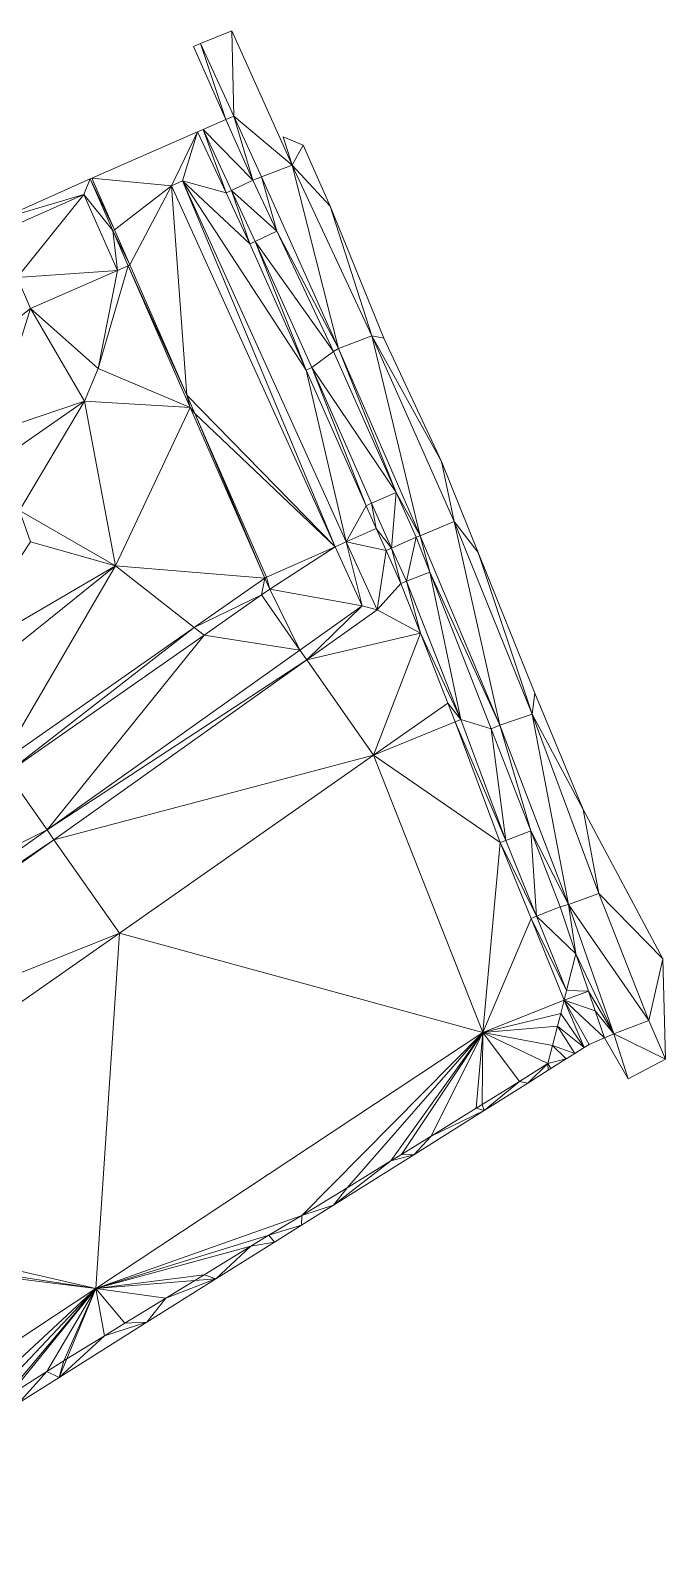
# Model space of a CAD drawing. Header units: metres. Extents: x 1938120 to 1938346, y 5235956 to 5236088.
# Drawn here: x 1938292.6 to 1938345.7, y 5235960.3 to 5236088.5 of the extents above; entities that cross this region are included whole.
import ezdxf

# ---------------------------------------------------------------- set-up
doc = ezdxf.new("R2010")
doc.units = ezdxf.units.M
doc.layers.add('Triangles plates-formes', color=7, linetype='Continuous', lineweight=0, true_color=0x969696)

msp = doc.modelspace()

# ---------------------------------------------------------------- linework, layer by layer
at = {"layer": 'Triangles plates-formes'}
for points in [[(1938309.42, 5236088.48, 479.26), (1938309.58, 5236081.34, 479.21), (1938306.81, 5236087.4, 479.17)], [(1938309.42, 5236088.48, 479.26), (1938314.47, 5236077.23, 479.32), (1938309.58, 5236081.34, 479.21)], [(1938308.92, 5236081.06, 478.85), (1938306.21, 5236087.16, 478.76), (1938306.81, 5236087.4, 479.17)], [(1938308.92, 5236081.06, 478.85), (1938306.81, 5236087.4, 479.17), (1938309.58, 5236081.34, 479.21)], [(1938307.02, 5236080.22, 478.65), (1938308.92, 5236081.06, 478.65), (1938311.18, 5236075.97, 478.73)], [(1938309.58, 5236081.34, 479.21), (1938311.18, 5236075.97, 478.93), (1938308.92, 5236081.06, 478.85)], [(1938314.47, 5236077.23, 479.32), (1938311.9, 5236076.26, 479.24), (1938309.58, 5236081.34, 479.21)], [(1938311.9, 5236076.26, 479.24), (1938311.18, 5236075.97, 478.93), (1938309.58, 5236081.34, 479.21)], [(1938304.37, 5236075.51, 480.55), (1938297.7, 5236076.14, 476.69), (1938306.56, 5236080.02, 478.65)], [(1938304.37, 5236075.51, 480.55), (1938306.56, 5236080.02, 478.65), (1938305.28, 5236075.93, 480.55)], [(1938306.56, 5236080.02, 478.65), (1938308.94, 5236074.91, 478.73), (1938305.28, 5236075.93, 480.55)], [(1938307.02, 5236080.22, 478.65), (1938308.94, 5236074.91, 478.73), (1938306.56, 5236080.02, 478.65)], [(1938308.94, 5236074.91, 478.73), (1938307.02, 5236080.22, 478.65), (1938309.39, 5236075.12, 478.73)], [(1938309.39, 5236075.12, 478.73), (1938307.02, 5236080.22, 478.65), (1938311.18, 5236075.97, 478.73)], [(1938315.38, 5236078.91, 479.37), (1938314.47, 5236077.23, 479.32), (1938313.72, 5236079.61, 479.42)], [(1938317.65, 5236073.81, 479.21), (1938314.47, 5236077.23, 479.32), (1938315.38, 5236078.91, 479.37)], [(1938318.35, 5236061.88, 479.14), (1938311.9, 5236076.26, 479.24), (1938314.47, 5236077.23, 479.32)], [(1938321.13, 5236062.94, 479.3), (1938318.35, 5236061.88, 479.14), (1938314.47, 5236077.23, 479.32)], [(1938317.65, 5236073.81, 479.21), (1938321.13, 5236062.94, 479.3), (1938314.47, 5236077.23, 479.32)], [(1938297.56, 5236076.08, 475.65), (1938297.05, 5236074.77, 475.64), (1938289.95, 5236072.68, 475.36)], [(1938297.05, 5236074.77, 475.64), (1938297.56, 5236076.08, 475.65), (1938299.45, 5236071.76, 475.57)], [(1938299.59, 5236071.83, 476.81), (1938297.56, 5236076.08, 476.89), (1938297.7, 5236076.14, 476.89)], [(1938299.45, 5236071.76, 476.81), (1938297.56, 5236076.08, 476.89), (1938299.59, 5236071.83, 476.81)], [(1938304.37, 5236075.51, 480.55), (1938299.59, 5236071.83, 476.61), (1938297.7, 5236076.14, 476.69)], [(1938318.07, 5236045.31, 480.45), (1938304.37, 5236075.51, 480.55), (1938305.28, 5236075.93, 480.55)], [(1938305.28, 5236075.93, 480.55), (1938318.98, 5236045.72, 480.45), (1938318.07, 5236045.31, 480.45)], [(1938315.65, 5236060.09, 478.68), (1938318.98, 5236045.72, 480.45), (1938305.28, 5236075.93, 480.55)], [(1938310.92, 5236070.65, 478.72), (1938315.65, 5236060.09, 478.68), (1938305.28, 5236075.93, 480.55)], [(1938305.28, 5236075.93, 480.55), (1938308.94, 5236074.91, 478.73), (1938310.92, 5236070.65, 478.72)], [(1938311.18, 5236075.97, 478.73), (1938313.19, 5236071.71, 478.72), (1938309.39, 5236075.12, 478.73)], [(1938311.9, 5236076.26, 479.24), (1938313.19, 5236071.71, 478.92), (1938311.18, 5236075.97, 478.93)], [(1938311.9, 5236076.26, 479.24), (1938318.35, 5236061.88, 479.14), (1938313.19, 5236071.71, 478.92)], [(1938289.81, 5236071.58, 475.7), (1938297.05, 5236074.77, 475.7), (1938291.45, 5236067.83, 475.7)], [(1938289.81, 5236071.58, 475.38), (1938289.95, 5236072.68, 475.36), (1938297.05, 5236074.77, 475.64)], [(1938297.05, 5236074.77, 475.7), (1938299.84, 5236068.42, 475.7), (1938291.45, 5236067.83, 475.7)], [(1938297.05, 5236074.77, 475.64), (1938299.45, 5236071.76, 475.57), (1938299.84, 5236068.42, 475.5)], [(1938299.59, 5236071.83, 476.61), (1938304.37, 5236075.51, 480.55), (1938300.88, 5236068.88, 476.55)], [(1938305.65, 5236057.98, 476.43), (1938300.88, 5236068.88, 476.55), (1938304.37, 5236075.51, 480.55)], [(1938304.37, 5236075.51, 480.55), (1938318.07, 5236045.31, 480.45), (1938305.65, 5236057.98, 476.43)], [(1938309.39, 5236075.12, 478.73), (1938310.92, 5236070.65, 478.72), (1938308.94, 5236074.91, 478.73)], [(1938309.39, 5236075.12, 478.73), (1938311.38, 5236070.84, 478.72), (1938310.92, 5236070.65, 478.72)], [(1938309.39, 5236075.12, 478.73), (1938313.19, 5236071.71, 478.72), (1938311.38, 5236070.84, 478.72)], [(1938322.15, 5236062.75, 478.89), (1938321.13, 5236062.94, 479.3), (1938317.65, 5236073.81, 479.21)], [(1938299.45, 5236071.76, 476.81), (1938299.59, 5236071.83, 476.81), (1938300.88, 5236068.88, 476.75)], [(1938300.74, 5236068.82, 475.51), (1938299.84, 5236068.42, 475.5), (1938299.45, 5236071.76, 475.57)], [(1938300.88, 5236068.88, 476.75), (1938300.74, 5236068.82, 476.75), (1938299.45, 5236071.76, 476.81)], [(1938315.65, 5236060.09, 478.68), (1938310.92, 5236070.65, 478.72), (1938311.38, 5236070.84, 478.72)], [(1938313.19, 5236071.71, 478.72), (1938317.93, 5236061.64, 478.7), (1938311.38, 5236070.84, 478.72)], [(1938315.65, 5236060.09, 478.68), (1938311.38, 5236070.84, 478.72), (1938316.11, 5236060.29, 478.68)], [(1938311.38, 5236070.84, 478.72), (1938317.93, 5236061.64, 478.7), (1938316.11, 5236060.29, 478.68)], [(1938313.19, 5236071.71, 478.92), (1938318.35, 5236061.88, 479.14), (1938317.93, 5236061.64, 478.9)], [(1938292.58, 5236065.25, 475.7), (1938291.45, 5236067.83, 475.7), (1938299.84, 5236068.42, 475.7)], [(1938292.58, 5236065.25, 475.38), (1938299.84, 5236068.42, 475.5), (1938298.24, 5236060.23, 475.35)], [(1938300.74, 5236068.82, 475.51), (1938298.24, 5236060.23, 475.35), (1938299.84, 5236068.42, 475.5)], [(1938300.74, 5236068.82, 475.51), (1938305.93, 5236056.96, 475.38), (1938298.24, 5236060.23, 475.35)], [(1938305.65, 5236057.98, 476.63), (1938300.74, 5236068.82, 476.75), (1938300.88, 5236068.88, 476.75)], [(1938305.65, 5236057.98, 476.63), (1938305.93, 5236056.96, 476.62), (1938300.74, 5236068.82, 476.75)], [(1938292.58, 5236065.25, 475.38), (1938284.64, 5236059.04, 475.36), (1938291.45, 5236067.83, 475.38)], [(1938292.58, 5236065.25, 475.38), (1938289.32, 5236054.87, 475.32), (1938284.64, 5236059.04, 475.36)], [(1938292.58, 5236065.25, 475.38), (1938297.08, 5236057.48, 475.29), (1938289.32, 5236054.87, 475.32)], [(1938292.58, 5236065.25, 475.38), (1938298.24, 5236060.23, 475.35), (1938297.08, 5236057.48, 475.29)], [(1938318.35, 5236061.88, 479.14), (1938323.18, 5236049.85, 478.83), (1938317.93, 5236061.64, 478.9)], [(1938325.19, 5236046.21, 479.1), (1938318.35, 5236061.88, 479.14), (1938321.13, 5236062.94, 479.3)], [(1938323.18, 5236049.85, 478.83), (1938318.35, 5236061.88, 479.14), (1938325.19, 5236046.21, 479.1)], [(1938328.02, 5236047.43, 479.18), (1938325.19, 5236046.21, 479.1), (1938321.13, 5236062.94, 479.3)], [(1938321.13, 5236062.94, 479.3), (1938326.98, 5236052.43, 478.83), (1938328.02, 5236047.43, 479.18)], [(1938322.15, 5236062.75, 478.89), (1938326.98, 5236052.43, 478.83), (1938321.13, 5236062.94, 479.3)], [(1938317.93, 5236061.64, 478.7), (1938323.18, 5236049.85, 478.63), (1938316.11, 5236060.29, 478.68)], [(1938298.24, 5236060.23, 475.25), (1938305.93, 5236056.96, 475.28), (1938297.08, 5236057.48, 475.19)], [(1938315.65, 5236060.09, 478.68), (1938316.11, 5236060.29, 478.68), (1938320.66, 5236048.74, 478.63)], [(1938318.98, 5236045.72, 480.45), (1938315.65, 5236060.09, 478.68), (1938320.66, 5236048.74, 478.63)], [(1938320.66, 5236048.74, 478.63), (1938316.11, 5236060.29, 478.68), (1938321.12, 5236048.94, 478.63)], [(1938316.11, 5236060.29, 478.68), (1938323.18, 5236049.85, 478.63), (1938321.12, 5236048.94, 478.63)], [(1938305.93, 5236056.96, 476.62), (1938305.65, 5236057.98, 476.63), (1938306.33, 5236056.44, 476.62)], [(1938306.33, 5236056.44, 476.42), (1938305.65, 5236057.98, 476.43), (1938318.07, 5236045.31, 480.45)], [(1938289.32, 5236054.87, 475.32), (1938297.08, 5236057.48, 475.29), (1938290.12, 5236052.63, 475.31)], [(1938297.08, 5236057.48, 475.29), (1938291.65, 5236048.33, 475.3), (1938290.12, 5236052.63, 475.31)], [(1938299.68, 5236043.71, 475.15), (1938291.65, 5236048.33, 475.3), (1938297.08, 5236057.48, 475.29)], [(1938305.93, 5236056.96, 475.28), (1938299.68, 5236043.71, 475.05), (1938297.08, 5236057.48, 475.19)], [(1938312.18, 5236042.69, 475.13), (1938299.68, 5236043.71, 475.05), (1938305.93, 5236056.96, 475.28)], [(1938305.93, 5236056.96, 476.62), (1938306.33, 5236056.44, 476.62), (1938312.18, 5236042.69, 476.47)], [(1938312.32, 5236042.75, 476.47), (1938312.18, 5236042.69, 476.47), (1938306.33, 5236056.44, 476.62)], [(1938312.32, 5236042.75, 476.27), (1938306.33, 5236056.44, 476.42), (1938318.07, 5236045.31, 480.45)], [(1938330.04, 5236044.83, 478.75), (1938328.02, 5236047.43, 479.18), (1938326.98, 5236052.43, 478.83)], [(1938322.79, 5236045.18, 478.6), (1938321.12, 5236048.94, 478.63), (1938323.18, 5236049.85, 478.63)], [(1938323.18, 5236049.85, 478.63), (1938324.85, 5236046.1, 478.6), (1938322.79, 5236045.18, 478.6)], [(1938323.18, 5236049.85, 478.83), (1938325.19, 5236046.21, 479.1), (1938324.85, 5236046.1, 478.8)], [(1938292.58, 5236045.73, 475.27), (1938291.65, 5236048.33, 475.3), (1938299.68, 5236043.71, 475.15)], [(1938320.66, 5236048.74, 478.63), (1938321.51, 5236046.84, 478.6), (1938318.98, 5236045.72, 480.45)], [(1938320.66, 5236048.74, 478.63), (1938321.12, 5236048.94, 478.63), (1938321.51, 5236046.84, 478.6)], [(1938321.12, 5236048.94, 478.63), (1938322.79, 5236045.18, 478.6), (1938321.51, 5236046.84, 478.6)], [(1938321.51, 5236046.84, 478.6), (1938322.33, 5236044.98, 478.6), (1938318.98, 5236045.72, 480.45)], [(1938322.79, 5236045.18, 478.6), (1938322.33, 5236044.98, 478.6), (1938321.51, 5236046.84, 478.6)], [(1938328.02, 5236047.43, 479.18), (1938331.84, 5236030.37, 478.89), (1938325.19, 5236046.21, 479.1)], [(1938334.55, 5236031.31, 479.01), (1938331.84, 5236030.37, 478.89), (1938328.02, 5236047.43, 479.18)], [(1938330.04, 5236044.83, 478.75), (1938334.55, 5236031.31, 479.01), (1938328.02, 5236047.43, 479.18)], [(1938292.58, 5236045.73, 475.27), (1938299.68, 5236043.71, 475.15), (1938285.92, 5236035.67, 475.1)], [(1938312.32, 5236042.75, 476.27), (1938318.07, 5236045.31, 480.45), (1938312.59, 5236041.75, 476.27)], [(1938320.32, 5236040.36, 480.1), (1938312.59, 5236041.75, 476.27), (1938318.07, 5236045.31, 480.45)], [(1938318.07, 5236045.31, 480.45), (1938318.98, 5236045.72, 480.45), (1938320.32, 5236040.36, 480.1)], [(1938322.33, 5236044.98, 478.6), (1938321.57, 5236040.02, 480.08), (1938318.98, 5236045.72, 480.45)], [(1938321.57, 5236040.02, 480.08), (1938320.32, 5236040.36, 480.1), (1938318.98, 5236045.72, 480.45)], [(1938323.56, 5236042.22, 478.55), (1938322.33, 5236044.98, 478.6), (1938322.79, 5236045.18, 478.6)], [(1938324.85, 5236046.1, 478.6), (1938324.03, 5236042.42, 478.55), (1938322.79, 5236045.18, 478.6)], [(1938322.79, 5236045.18, 478.6), (1938324.03, 5236042.42, 478.55), (1938323.56, 5236042.22, 478.55)], [(1938325.99, 5236043.19, 478.55), (1938324.03, 5236042.42, 478.55), (1938324.85, 5236046.1, 478.6)], [(1938325.99, 5236043.19, 478.75), (1938324.85, 5236046.1, 478.8), (1938325.19, 5236046.21, 479.1)], [(1938325.99, 5236043.19, 478.75), (1938325.19, 5236046.21, 479.1), (1938331.84, 5236030.37, 478.89)], [(1938321.57, 5236040.02, 480.08), (1938322.33, 5236044.98, 478.6), (1938323.56, 5236042.22, 478.55)], [(1938330.04, 5236044.83, 478.75), (1938334.78, 5236033.07, 478.6), (1938334.55, 5236031.31, 479.01)], [(1938286.22, 5236032.9, 475.06), (1938285.92, 5236035.67, 475.1), (1938299.68, 5236043.71, 475.15)], [(1938290.07, 5236027.21, 474.96), (1938286.22, 5236032.9, 475.06), (1938299.68, 5236043.71, 475.15)], [(1938290.07, 5236027.21, 474.96), (1938299.68, 5236043.71, 475.15), (1938306.28, 5236038.56, 475.16)], [(1938299.68, 5236043.71, 475.05), (1938312.18, 5236042.69, 475.13), (1938306.28, 5236038.56, 475.06)], [(1938312.18, 5236042.69, 476.27), (1938311.9, 5236041.27, 476.26), (1938306.28, 5236038.56, 476.2)], [(1938312.59, 5236041.75, 476.27), (1938311.9, 5236041.27, 476.26), (1938312.18, 5236042.69, 476.27)], [(1938312.59, 5236041.75, 476.27), (1938312.18, 5236042.69, 476.27), (1938312.32, 5236042.75, 476.27)], [(1938325.99, 5236043.19, 478.55), (1938328.58, 5236030.84, 478.42), (1938324.03, 5236042.42, 478.55)], [(1938325.99, 5236043.19, 478.55), (1938331.12, 5236030.07, 478.28), (1938328.58, 5236030.84, 478.42)], [(1938325.99, 5236043.19, 478.75), (1938331.84, 5236030.37, 478.89), (1938331.12, 5236030.07, 478.48)], [(1938315.12, 5236036.66, 480.01), (1938311.9, 5236041.27, 476.26), (1938312.59, 5236041.75, 476.27)], [(1938315.12, 5236036.66, 480.01), (1938312.59, 5236041.75, 476.27), (1938320.32, 5236040.36, 480.1)], [(1938323.56, 5236042.22, 478.55), (1938325.2, 5236038.07, 478.44), (1938321.57, 5236040.02, 480.08)], [(1938324.03, 5236042.42, 478.55), (1938325.2, 5236038.07, 478.44), (1938323.56, 5236042.22, 478.55)], [(1938324.03, 5236042.42, 478.55), (1938328.58, 5236030.84, 478.42), (1938325.2, 5236038.07, 478.44)], [(1938307.1, 5236037.91, 476.21), (1938306.28, 5236038.56, 476.2), (1938311.9, 5236041.27, 476.26)], [(1938311.9, 5236041.27, 476.26), (1938315.12, 5236036.66, 480.01), (1938307.1, 5236037.91, 476.21)], [(1938315.69, 5236035.84, 479.99), (1938315.12, 5236036.66, 480.01), (1938320.32, 5236040.36, 480.1)], [(1938321.57, 5236040.02, 480.08), (1938315.69, 5236035.84, 479.99), (1938320.32, 5236040.36, 480.1)], [(1938321.57, 5236040.02, 480.08), (1938325.2, 5236038.07, 478.44), (1938315.69, 5236035.84, 479.99)], [(1938306.28, 5236038.56, 476.2), (1938290.63, 5236026.38, 476), (1938290.07, 5236027.21, 476)], [(1938290.63, 5236026.38, 476), (1938306.28, 5236038.56, 476.2), (1938307.1, 5236037.91, 476.21)], [(1938293.96, 5236021.62, 479.87), (1938290.63, 5236026.38, 476), (1938307.1, 5236037.91, 476.21)], [(1938315.12, 5236036.66, 480.01), (1938293.96, 5236021.62, 479.87), (1938307.1, 5236037.91, 476.21)], [(1938315.69, 5236035.84, 479.99), (1938325.2, 5236038.07, 478.44), (1938321.28, 5236027.86, 473.5)], [(1938325.2, 5236038.07, 478.44), (1938327.5, 5236032.22, 478.44), (1938321.28, 5236027.86, 473.5)], [(1938327.5, 5236032.22, 478.44), (1938325.2, 5236038.07, 478.44), (1938328.58, 5236030.84, 478.42)], [(1938293.96, 5236021.62, 479.87), (1938315.12, 5236036.66, 480.01), (1938315.69, 5236035.84, 479.99)], [(1938315.69, 5236035.84, 479.99), (1938294.53, 5236020.8, 479.86), (1938293.96, 5236021.62, 479.87)], [(1938294.53, 5236020.8, 479.86), (1938315.69, 5236035.84, 479.99), (1938321.28, 5236027.86, 473.5)], [(1938334.78, 5236033.07, 478.6), (1938338.81, 5236023.33, 478.31), (1938334.55, 5236031.31, 479.01)], [(1938327.5, 5236032.22, 478.44), (1938328.12, 5236030.65, 478.42), (1938321.28, 5236027.86, 473.5)], [(1938327.5, 5236032.22, 478.44), (1938328.58, 5236030.84, 478.42), (1938328.12, 5236030.65, 478.42)], [(1938337.6, 5236015.38, 478.68), (1938331.84, 5236030.37, 478.89), (1938334.55, 5236031.31, 479.01)], [(1938334.55, 5236031.31, 479.01), (1938340.14, 5236016.3, 478.78), (1938337.6, 5236015.38, 478.68)], [(1938338.81, 5236023.33, 478.31), (1938340.14, 5236016.3, 478.78), (1938334.55, 5236031.31, 479.01)], [(1938328.12, 5236030.65, 478.42), (1938331.88, 5236020.55, 478.31), (1938321.28, 5236027.86, 473.5)], [(1938328.12, 5236030.65, 478.42), (1938328.58, 5236030.84, 478.42), (1938332.35, 5236020.74, 478.31)], [(1938328.12, 5236030.65, 478.42), (1938332.35, 5236020.74, 478.31), (1938331.88, 5236020.55, 478.31)], [(1938328.58, 5236030.84, 478.42), (1938331.12, 5236030.07, 478.28), (1938332.35, 5236020.74, 478.31)], [(1938331.84, 5236030.37, 478.89), (1938334.43, 5236021.55, 478.51), (1938331.12, 5236030.07, 478.48)], [(1938331.12, 5236030.07, 478.28), (1938334.43, 5236021.55, 478.31), (1938332.35, 5236020.74, 478.31)], [(1938337.6, 5236015.38, 478.68), (1938334.43, 5236021.55, 478.51), (1938331.84, 5236030.37, 478.89)], [(1938321.28, 5236027.86, 473.5), (1938300.01, 5236012.98, 473.5), (1938294.53, 5236020.8, 479.86)], [(1938300.01, 5236012.98, 473.7), (1938321.28, 5236027.86, 473.7), (1938330.44, 5236004.66, 473.7)], [(1938330.44, 5236004.66, 473.5), (1938321.28, 5236027.86, 473.5), (1938331.88, 5236020.55, 478.31)], [(1938258.79, 5236004.1, 475.61), (1938290.63, 5236026.38, 476), (1938293.96, 5236021.62, 479.87)], [(1938345.48, 5236010.82, 477.91), (1938340.14, 5236016.3, 478.78), (1938338.81, 5236023.33, 478.31)], [(1938261.64, 5235998.65, 479.67), (1938258.79, 5236004.1, 475.61), (1938293.96, 5236021.62, 479.87)], [(1938261.64, 5235998.65, 479.67), (1938293.96, 5236021.62, 479.87), (1938294.53, 5236020.8, 479.86)], [(1938334.92, 5236014.39, 478.34), (1938332.35, 5236020.74, 478.31), (1938334.43, 5236021.55, 478.31)], [(1938334.92, 5236014.39, 478.34), (1938334.43, 5236021.55, 478.31), (1938336.89, 5236015.19, 478.34)], [(1938336.89, 5236015.19, 478.54), (1938334.43, 5236021.55, 478.51), (1938337.6, 5236015.38, 478.68)], [(1938261.64, 5235998.65, 479.67), (1938294.53, 5236020.8, 479.86), (1938262.21, 5235997.83, 479.67)], [(1938294.53, 5236020.8, 479.86), (1938300.01, 5236012.98, 473.5), (1938262.21, 5235997.83, 479.67)], [(1938330.44, 5236004.66, 473.5), (1938331.88, 5236020.55, 478.31), (1938334.46, 5236014.2, 478.34)], [(1938332.35, 5236020.74, 478.31), (1938334.92, 5236014.39, 478.34), (1938331.88, 5236020.55, 478.31)], [(1938334.92, 5236014.39, 478.34), (1938334.46, 5236014.2, 478.34), (1938331.88, 5236020.55, 478.31)], [(1938344.31, 5236005.67, 478.74), (1938337.6, 5236015.38, 478.68), (1938340.14, 5236016.3, 478.78)], [(1938340.14, 5236016.3, 478.78), (1938345.48, 5236010.82, 477.91), (1938344.31, 5236005.67, 478.74)], [(1938334.92, 5236014.39, 478.34), (1938336.89, 5236015.19, 478.34), (1938338.22, 5236011.26, 478.35)], [(1938336.89, 5236015.19, 478.54), (1938337.6, 5236015.38, 478.68), (1938338.22, 5236011.26, 478.55)], [(1938337.6, 5236015.38, 478.68), (1938344.31, 5236005.67, 478.74), (1938341.39, 5236004.56, 478.61)], [(1938337.6, 5236015.38, 478.68), (1938341.39, 5236004.56, 478.61), (1938338.22, 5236011.26, 478.55)], [(1938330.44, 5236004.66, 473.5), (1938334.46, 5236014.2, 478.34), (1938337.23, 5236007.36, 478.36)], [(1938334.46, 5236014.2, 478.34), (1938334.92, 5236014.39, 478.34), (1938337.44, 5236008.18, 478.35)], [(1938334.46, 5236014.2, 478.34), (1938337.44, 5236008.18, 478.35), (1938337.23, 5236007.36, 478.36)], [(1938338.22, 5236011.26, 478.35), (1938337.44, 5236008.18, 478.35), (1938334.92, 5236014.39, 478.34)], [(1938300.01, 5236012.98, 473.5), (1938267.52, 5235990.25, 473.5), (1938262.21, 5235997.83, 479.67)], [(1938298.04, 5235983.26, 473.7), (1938267.52, 5235990.25, 473.7), (1938300.01, 5236012.98, 473.7)], [(1938330.44, 5236004.66, 473.7), (1938298.04, 5235983.26, 473.7), (1938300.01, 5236012.98, 473.7)], [(1938338.22, 5236011.26, 478.35), (1938339.27, 5236008.13, 478.31), (1938337.44, 5236008.18, 478.35)], [(1938341.39, 5236004.56, 478.61), (1938339.27, 5236008.13, 478.56), (1938338.22, 5236011.26, 478.55)], [(1938345.7, 5236002.45, 478.71), (1938344.31, 5236005.67, 478.74), (1938345.48, 5236010.82, 477.91)], [(1938337.23, 5236007.36, 478.36), (1938337.44, 5236008.18, 478.35), (1938339.27, 5236008.13, 478.31)], [(1938339.27, 5236008.13, 478.31), (1938339.84, 5236006.47, 478.31), (1938337.23, 5236007.36, 478.36)], [(1938339.27, 5236008.13, 478.56), (1938341.39, 5236004.56, 478.61), (1938339.84, 5236006.47, 478.56)], [(1938336.95, 5236006.27, 478), (1938330.44, 5236004.66, 473.5), (1938337.23, 5236007.36, 478.36)], [(1938338.9, 5236003.4, 477.51), (1938336.95, 5236006.27, 478), (1938337.23, 5236007.36, 478.36)], [(1938339.33, 5236003.67, 477.72), (1938338.9, 5236003.4, 477.51), (1938337.23, 5236007.36, 478.36)], [(1938340.6, 5236004.21, 478.32), (1938339.33, 5236003.67, 477.72), (1938337.23, 5236007.36, 478.36)], [(1938340.6, 5236004.21, 478.32), (1938337.23, 5236007.36, 478.36), (1938339.84, 5236006.47, 478.31)], [(1938336.95, 5236006.27, 478), (1938336.68, 5236005.19, 477.63), (1938330.44, 5236004.66, 473.5)], [(1938338.9, 5236003.4, 477.51), (1938336.68, 5236005.19, 477.63), (1938336.95, 5236006.27, 478)], [(1938341.39, 5236004.56, 478.61), (1938340.6, 5236004.21, 478.57), (1938339.84, 5236006.47, 478.56)], [(1938341.39, 5236004.56, 478.61), (1938344.31, 5236005.67, 478.74), (1938345.7, 5236002.45, 478.71)], [(1938315.27, 5235989.37, 476.44), (1938298.04, 5235983.26, 473.5), (1938330.44, 5236004.66, 473.5)], [(1938315.27, 5235989.37, 476.44), (1938330.44, 5236004.66, 473.5), (1938319.07, 5235991.68, 476.55)], [(1938319.07, 5235991.68, 476.55), (1938330.44, 5236004.66, 473.5), (1938322.74, 5235993.92, 476.66)], [(1938330.44, 5236004.66, 473.5), (1938323.61, 5235994.45, 476.68), (1938322.74, 5235993.92, 476.66)], [(1938323.61, 5235994.45, 476.68), (1938330.44, 5236004.66, 473.5), (1938326.1, 5235995.99, 476.74)], [(1938326.1, 5235995.99, 476.74), (1938330.44, 5236004.66, 473.5), (1938329.88, 5235998.34, 476.82)], [(1938329.88, 5235998.34, 476.82), (1938330.44, 5236004.66, 473.5), (1938330.37, 5235998.64, 476.83)], [(1938330.37, 5235998.64, 476.83), (1938330.44, 5236004.66, 473.5), (1938333.49, 5236000.58, 476.9)], [(1938336.68, 5236005.19, 477.63), (1938336.27, 5236003.59, 477.1), (1938330.44, 5236004.66, 473.5)], [(1938333.49, 5236000.58, 476.9), (1938330.44, 5236004.66, 473.5), (1938335.88, 5236002.07, 477.05)], [(1938336.27, 5236003.59, 477.1), (1938335.88, 5236002.07, 477.05), (1938330.44, 5236004.66, 473.5)], [(1938336.68, 5236005.19, 477.63), (1938338.12, 5236002.92, 477.13), (1938336.27, 5236003.59, 477.1)], [(1938338.12, 5236002.92, 477.13), (1938336.68, 5236005.19, 477.63), (1938338.9, 5236003.4, 477.51)], [(1938340.6, 5236004.21, 478.57), (1938341.39, 5236004.56, 478.61), (1938342.6, 5236000.8, 478.6)], [(1938345.7, 5236002.45, 478.71), (1938342.6, 5236000.8, 478.6), (1938341.39, 5236004.56, 478.61)], [(1938335.88, 5236002.07, 477.05), (1938336.27, 5236003.59, 477.1), (1938337.39, 5236002.46, 477.11)], [(1938336.27, 5236003.59, 477.1), (1938338.12, 5236002.92, 477.13), (1938337.39, 5236002.46, 477.11)], [(1938333.49, 5236000.58, 476.9), (1938335.88, 5236002.07, 477.05), (1938334.18, 5236000.43, 476.98)], [(1938335.88, 5236002.07, 477.05), (1938335.9, 5236001.51, 477.05), (1938334.18, 5236000.43, 476.98)], [(1938337.39, 5236002.46, 477.11), (1938336.13, 5236001.67, 477.06), (1938335.88, 5236002.07, 477.05)], [(1938336.13, 5236001.67, 477.06), (1938335.9, 5236001.51, 477.05), (1938335.88, 5236002.07, 477.05)], [(1938335.88, 5236002.07, 477.05), (1938336.13, 5236001.67, 477.06), (1938336.13, 5236001.67, 477.06)], [(1938336.14, 5236001.66, 477.06), (1938335.9, 5236001.51, 477.05), (1938336.13, 5236001.67, 477.06)], [(1938330.55, 5235998.15, 476.83), (1938330.37, 5235998.64, 476.83), (1938333.49, 5236000.58, 476.9)], [(1938330.55, 5235998.15, 476.83), (1938333.49, 5236000.58, 476.9), (1938334.18, 5236000.43, 476.98)], [(1938324.64, 5235994.44, 476.71), (1938326.1, 5235995.99, 476.74), (1938330.55, 5235998.15, 476.83)], [(1938329.88, 5235998.34, 476.82), (1938330.55, 5235998.15, 476.83), (1938326.1, 5235995.99, 476.74)], [(1938330.55, 5235998.15, 476.83), (1938329.88, 5235998.34, 476.82), (1938330.37, 5235998.64, 476.83)], [(1938324.64, 5235994.44, 476.71), (1938323.61, 5235994.45, 476.68), (1938326.1, 5235995.99, 476.74)], [(1938324.64, 5235994.44, 476.71), (1938317.92, 5235990.23, 476.51), (1938322.74, 5235993.92, 476.66)], [(1938317.92, 5235990.23, 476.51), (1938319.07, 5235991.68, 476.55), (1938322.74, 5235993.92, 476.66)], [(1938323.61, 5235994.45, 476.68), (1938324.64, 5235994.44, 476.71), (1938322.74, 5235993.92, 476.66)], [(1938317.92, 5235990.23, 476.51), (1938315.27, 5235989.37, 476.44), (1938319.07, 5235991.68, 476.55)], [(1938298.04, 5235983.26, 473.7), (1938269.02, 5235987.65, 473.7), (1938267.52, 5235990.25, 473.7)], [(1938315.24, 5235988.54, 476.44), (1938315.27, 5235989.37, 476.44), (1938317.92, 5235990.23, 476.51)], [(1938312.53, 5235987.71, 476.35), (1938298.04, 5235983.26, 473.5), (1938315.27, 5235989.37, 476.44)], [(1938315.27, 5235989.37, 476.44), (1938315.24, 5235988.54, 476.44), (1938312.53, 5235987.71, 476.35)], [(1938269.52, 5235986.79, 473.7), (1938269.02, 5235987.65, 473.7), (1938298.04, 5235983.26, 473.7)], [(1938311.01, 5235986.79, 476.31), (1938298.04, 5235983.26, 473.5), (1938312.53, 5235987.71, 476.35)], [(1938312.53, 5235987.71, 476.35), (1938312.99, 5235987.13, 476.36), (1938311.01, 5235986.79, 476.31)], [(1938312.99, 5235987.13, 476.36), (1938312.53, 5235987.71, 476.35), (1938315.24, 5235988.54, 476.44)], [(1938263.35, 5235960.34, 473.7), (1938269.52, 5235986.79, 473.7), (1938298.04, 5235983.26, 473.7)], [(1938298.04, 5235983.26, 473.5), (1938311.01, 5235986.79, 476.31), (1938307.1, 5235984.4, 476.2)], [(1938308.08, 5235984.05, 476.23), (1938307.1, 5235984.4, 476.2), (1938311.01, 5235986.79, 476.31)], [(1938308.08, 5235984.05, 476.23), (1938311.01, 5235986.79, 476.31), (1938312.99, 5235987.13, 476.36)], [(1938306.33, 5235983.93, 476.18), (1938298.04, 5235983.26, 473.5), (1938307.1, 5235984.4, 476.2)], [(1938303.91, 5235982.45, 476.12), (1938298.04, 5235983.26, 473.5), (1938306.33, 5235983.93, 476.18)], [(1938302.31, 5235980.43, 476.07), (1938303.91, 5235982.45, 476.12), (1938308.08, 5235984.05, 476.23)], [(1938306.33, 5235983.93, 476.18), (1938308.08, 5235984.05, 476.23), (1938303.91, 5235982.45, 476.12)], [(1938307.1, 5235984.4, 476.2), (1938308.08, 5235984.05, 476.23), (1938306.33, 5235983.93, 476.18)], [(1938282.54, 5235968.87, 475.82), (1938263.35, 5235960.34, 473.5), (1938298.04, 5235983.26, 473.5)], [(1938298.04, 5235983.26, 473.5), (1938287.46, 5235972.08, 475.85), (1938282.54, 5235968.87, 475.82)], [(1938298.04, 5235983.26, 473.5), (1938290.24, 5235973.95, 475.82), (1938287.46, 5235972.08, 475.85)], [(1938290.8, 5235974.31, 475.82), (1938290.24, 5235973.95, 475.82), (1938298.04, 5235983.26, 473.5)], [(1938293.93, 5235976.31, 475.87), (1938290.8, 5235974.31, 475.82), (1938298.04, 5235983.26, 473.5)], [(1938295.35, 5235977.2, 475.89), (1938293.93, 5235976.31, 475.87), (1938298.04, 5235983.26, 473.5)], [(1938295.35, 5235977.2, 475.89), (1938298.04, 5235983.26, 473.5), (1938295.6, 5235977.36, 475.9)], [(1938298.04, 5235983.26, 473.5), (1938298.76, 5235979.3, 475.98), (1938295.6, 5235977.36, 475.9)], [(1938298.76, 5235979.3, 475.98), (1938298.04, 5235983.26, 473.5), (1938300.46, 5235980.34, 476.03)], [(1938298.04, 5235983.26, 473.5), (1938303.91, 5235982.45, 476.12), (1938300.46, 5235980.34, 476.03)], [(1938302.31, 5235980.43, 476.07), (1938300.46, 5235980.34, 476.03), (1938303.91, 5235982.45, 476.12)], [(1938298.76, 5235979.3, 475.98), (1938302.31, 5235980.43, 476.07), (1938294.98, 5235975.82, 475.88)], [(1938302.31, 5235980.43, 476.07), (1938298.76, 5235979.3, 475.98), (1938300.46, 5235980.34, 476.03)], [(1938298.76, 5235979.3, 475.98), (1938294.98, 5235975.82, 475.88), (1938295.6, 5235977.36, 475.9)], [(1938295.35, 5235977.2, 475.89), (1938295.6, 5235977.36, 475.9), (1938294.98, 5235975.82, 475.88)], [(1938291.59, 5235973.69, 475.82), (1938290.8, 5235974.31, 475.82), (1938293.93, 5235976.31, 475.87)], [(1938293.93, 5235976.31, 475.87), (1938294.98, 5235975.82, 475.88), (1938291.59, 5235973.69, 475.82)], [(1938294.98, 5235975.82, 475.88), (1938293.93, 5235976.31, 475.87), (1938295.35, 5235977.2, 475.89)]]:
    msp.add_3dface(points, dxfattribs=at)

doc.saveas('drawing.dxf')
